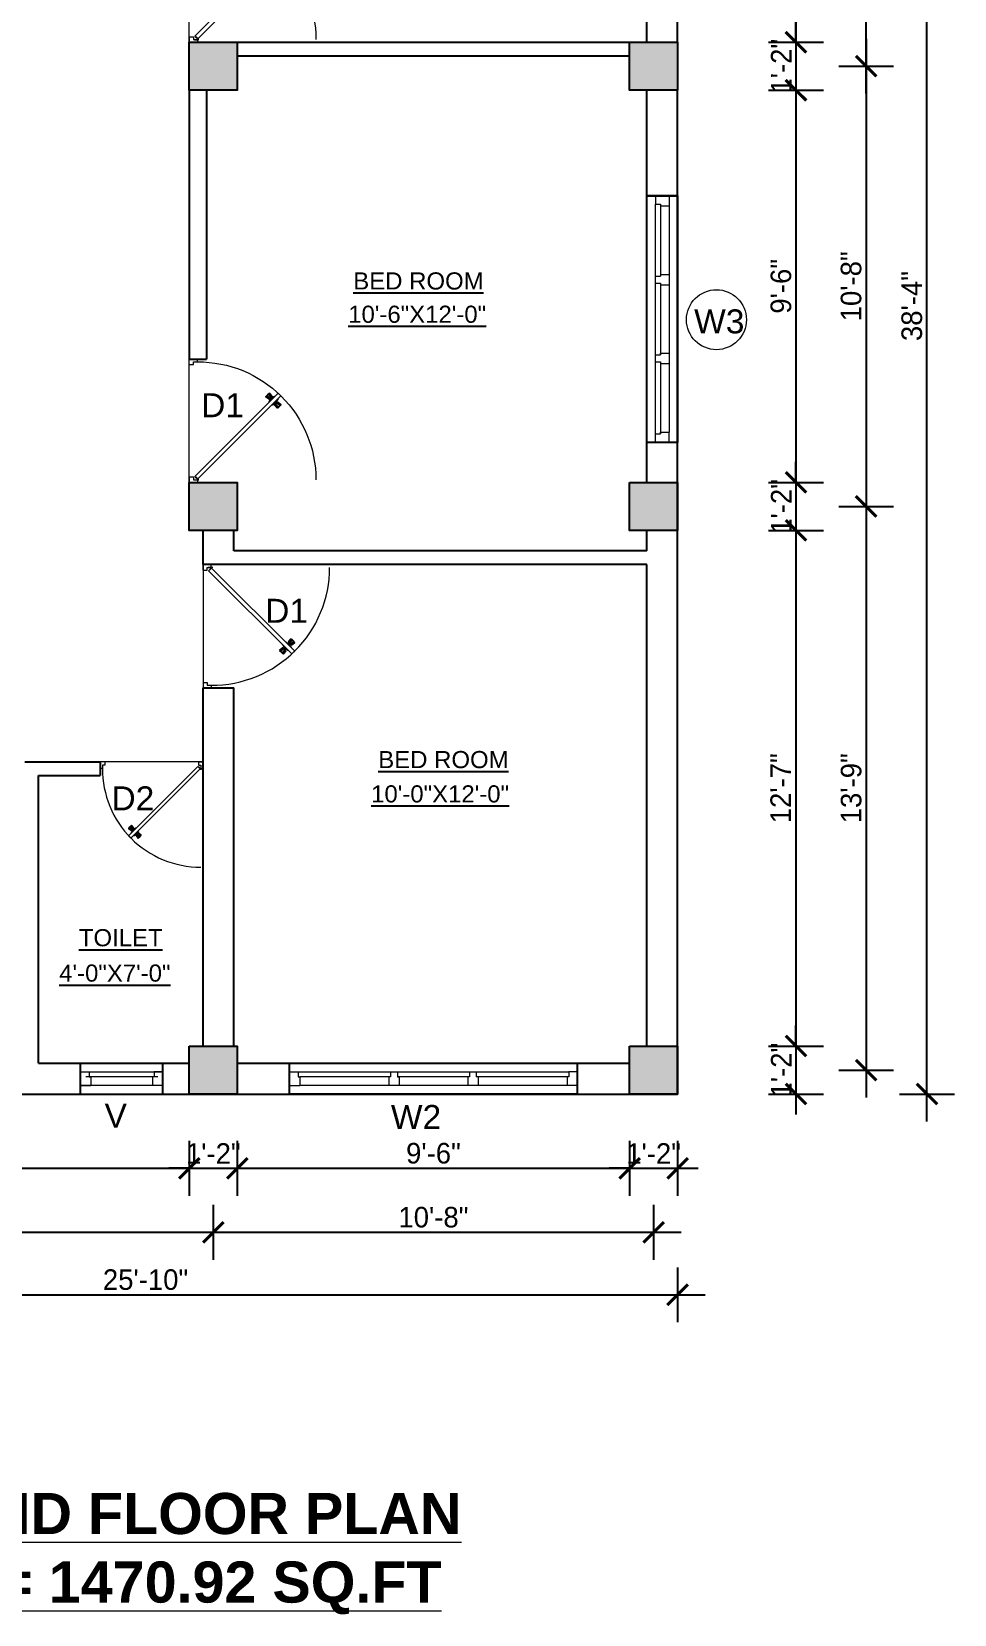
# Model space of a CAD drawing. Header units: inches. Extents: x -343 to 13887, y -13069 to -746.
# Drawn here: x 7180.3 to 7449.5, y -8004.1 to -7542.2 of the extents above; entities that cross this region are included whole.
import ezdxf

# ---------------------------------------------------------------- set-up
doc = ezdxf.new("R2010")
doc.units = ezdxf.units.IN
doc.header["$LTSCALE"] = 17
doc.header["$MEASUREMENT"] = 0
for name, color, linetype, lineweight in [('25 BOT BAR', 12, 'Continuous', 25), ('DOOR & WIN', 1, 'Continuous', 25), ('OUTLINE', 1, 'Continuous', 25), ('PUERTAS', 7, 'Continuous', 9), ('TEXT', 231, 'Continuous', 20), ('WINDOW FRAME PLAN', 162, 'Continuous', 18)]:
    doc.layers.add(name, color=color, linetype=linetype, lineweight=lineweight)
doc.styles.add('ARCHITECTURE', font='stylu.ttf')
doc.styles.add('DIMTEXT', font='arial.ttf', dxfattribs={"height": 6})
doc.dimstyles.new('8 SCALE', dxfattribs={"dimscale": 0, "dimtxt": 6, "dimasz": 6, "dimexe": 8, "dimexo": 8, "dimgap": 1.25, "dimtad": 1, "dimdec": 0, "dimzin": 3, "dimdsep": 46, "dimlunit": 4, "dimtxsty": 'ARCHITECTURE', "dimblk": 'ARCHTICK', "dimcen": 8, "dimdle": 8, "dimclrd": 5, "dimclre": 5, "dimclrt": 7, "dimadec": 0, "dimazin": 0, "dimtfac": 0.75, "dimtdec": 0, "dimtix": 1, "dimtmove": 2, "dimatfit": 3, "dimldrblk": 'ARCHTICK', "dimfxl": 8, "dimfxlon": 1, "dimtolj": 1, "dimtzin": 0, "dimlwd": -1, "dimlwe": -1, "dimarcsym": 0})

# ---------------------------------------------------------------- blocks, each defined once
blk = doc.blocks.new('3ft')
at = {"layer": 'PUERTAS', "color": 6}
for p, q in [((1.01, 2.52), (25.23, 26.74)), ((26.05, 25.92), (1.77, 1.64)), ((26.05, 25.92), (25.23, 26.74)), ((0, 2.4), (0, 0)), ((0.72, 2.4), (0, 2.4)), ((1.6, 0), (0, 0)), ((0.72, 1.52), (0.72, 2.44)), ((0.8, 1.52), (0.72, 1.52)), ((0.8, 1.52), (0.8, 2.41)), ((0.8, 1.2), (0.8, 1.52)), ((1.6, 1.2), (0.8, 1.2)), ((1.57, 1.84), (0.94, 2.47)), ((1.63, 1.89), (0.97, 2.55)), ((1.63, 1.89), (1.57, 1.84)), ((1.77, 1.64), (1.57, 1.84)), ((1.6, 0), (1.6, 1.2)), ((34.4, 0), (34.4, 1.2)), ((34.4, 1.2), (35.2, 1.2)), ((34.4, 0), (36, 0)), ((35.2, 1.2), (35.2, 2.4)), ((35.2, 2.4), (36, 2.4)), ((36, 0), (36, 2.4))]:
    blk.add_line(p, q, dxfattribs=at)
at = {"layer": 'PUERTAS', "color": 8}
for p, q in [((22.57, 24.94), (21.65, 25.68)), ((22.63, 24.99), (21.69, 25.75)), ((22.74, 25.1), (21.84, 25.9)), ((22.13, 26.28), (21.98, 26.13)), ((22.88, 25.24), (22.01, 26.06)), ((22.13, 26.28), (22.27, 26.42)), ((22.29, 26.41), (22.27, 26.42)), ((23.16, 25.52), (22.34, 26.39)), ((23.3, 25.66), (22.5, 26.56)), ((23.41, 25.77), (22.65, 26.71)), ((22.69, 24.32), (23.02, 24.83)), ((23.46, 25.83), (22.72, 26.75)), ((22.95, 24.96), (22.84, 25.07)), ((22.98, 24.99), (22.86, 25.1)), ((23.03, 25.04), (22.91, 25.15)), ((22.91, 24.53), (23.1, 24.91)), ((23.11, 25.12), (22.99, 25.23)), ((23.13, 24.76), (23.18, 24.99)), ((23.28, 25.3), (23.17, 25.41)), ((23.36, 25.37), (23.25, 25.49)), ((23.31, 24.94), (23.28, 25.08)), ((23.41, 25.43), (23.3, 25.54)), ((23.46, 25.09), (23.32, 25.13)), ((23.44, 25.45), (23.33, 25.56)), ((23.64, 25.27), (23.41, 25.22)), ((23.87, 25.49), (23.49, 25.3)), ((24.08, 25.71), (23.57, 25.38)), ((23.63, 23.38), (24.14, 23.72)), ((23.84, 23.6), (24.22, 23.79)), ((24.07, 23.82), (24.3, 23.88)), ((24.25, 24), (24.39, 23.97)), ((24.25, 23.26), (24.99, 22.34)), ((24.27, 23.64), (24.38, 23.53)), ((24.3, 23.67), (24.41, 23.56)), ((24.3, 23.32), (25.06, 22.38)), ((24.35, 23.72), (24.46, 23.61)), ((24.4, 24.15), (24.43, 24.01)), ((24.41, 23.43), (25.2, 22.53)), ((24.43, 23.8), (24.54, 23.69)), ((24.58, 24.33), (24.52, 24.1)), ((24.55, 23.57), (25.37, 22.7)), ((24.6, 23.97), (24.72, 23.86)), ((24.8, 24.56), (24.61, 24.18)), ((25.02, 24.77), (24.68, 24.26)), ((24.68, 24.05), (24.79, 23.94)), ((24.73, 24.1), (24.85, 23.99)), ((24.76, 24.13), (24.87, 24.02)), ((24.83, 23.85), (25.7, 23.03)), ((24.97, 23.99), (25.87, 23.2)), ((25.08, 24.1), (26.02, 23.34)), ((25.14, 24.15), (26.06, 23.41)), ((25.58, 22.82), (25.43, 22.67)), ((25.58, 22.82), (25.73, 22.97)), ((25.72, 22.98), (25.73, 22.97)), ((0, 0), (36, 0))]:
    blk.add_line(p, q, dxfattribs=at)
at = {"layer": 'PUERTAS', "color": 1}
for p, q in [((21.67, 25.73), (22.17, 26.23)), ((22.49, 24.95), (21.67, 25.61)), ((21.7, 25.82), (22.14, 26.26)), ((21.73, 25.79), (21.7, 25.82)), ((22.58, 26.7), (22.14, 26.26)), ((22.67, 26.73), (22.17, 26.23)), ((22.61, 26.67), (22.58, 26.7)), ((22.6, 24.96), (23.02, 25.38)), ((22.61, 24.25), (22.92, 24.72)), ((22.62, 24.13), (22.61, 24.14)), ((22.7, 25.07), (22.71, 25.06)), ((23.45, 25.91), (22.79, 26.73)), ((22.82, 25.06), (23.08, 25.32)), ((22.94, 24.95), (22.83, 25.07)), ((22.92, 24.72), (22.92, 24.72)), ((22.93, 24.94), (23.19, 25.21)), ((22.93, 24.84), (22.93, 24.83)), ((23.44, 25.81), (23.02, 25.38)), ((23.34, 25.58), (23.08, 25.32)), ((23.46, 25.47), (23.19, 25.21)), ((23.33, 25.7), (23.34, 25.69)), ((23.45, 25.46), (23.33, 25.57)), ((23.44, 23.31), (23.45, 23.3)), ((23.56, 23.3), (24.03, 23.61)), ((23.57, 25.47), (23.57, 25.47)), ((24.15, 25.79), (23.68, 25.48)), ((23.68, 25.48), (23.68, 25.48)), ((24.03, 23.61), (24.03, 23.62)), ((24.14, 23.62), (24.14, 23.62)), ((24.25, 23.62), (24.51, 23.89)), ((24.27, 25.78), (24.26, 25.79)), ((24.26, 23.29), (24.69, 23.71)), ((24.26, 23.63), (24.37, 23.52)), ((24.26, 23.18), (24.92, 22.37)), ((24.37, 23.52), (24.63, 23.77)), ((24.37, 23.4), (24.37, 23.4)), ((24.78, 24.15), (24.51, 23.89)), ((24.89, 24.03), (24.63, 23.77)), ((25.11, 24.14), (24.69, 23.71)), ((24.77, 24.14), (24.88, 24.03)), ((24.79, 24.38), (24.78, 24.37)), ((24.78, 24.26), (24.78, 24.26)), ((25.1, 24.84), (24.79, 24.38)), ((25, 24.03), (25, 24.03)), ((25.09, 24.96), (25.1, 24.95)), ((25.22, 24.14), (26.03, 23.48)), ((26.04, 23.37), (25.54, 22.86)), ((26.01, 23.27), (25.57, 22.83)), ((25.98, 23.3), (26.01, 23.27)), ((25.04, 22.36), (25.54, 22.86)), ((25.1, 22.42), (25.13, 22.39)), ((25.13, 22.39), (25.57, 22.83))]:
    blk.add_line(p, q, dxfattribs=at)
at = {"layer": 'PUERTAS', "color": 2}
for p, q in [((21.99, 26.11), (21.98, 26.13)), ((25.42, 22.68), (25.43, 22.67))]:
    blk.add_line(p, q, dxfattribs=at)
at = {"layer": 'PUERTAS', "color": 6}
for radius in [0.155, 0.0752]:
    blk.add_circle((0.82, 2.56), radius, dxfattribs=at)
blk.add_arc((0.82, 2.56), 34.38, 359.7285, 90.0333, dxfattribs=at)
at = {"layer": 'PUERTAS', "color": 1}
for centre, start, end in [((22.54, 25.01), 231.0764, 315), ((22.67, 24.2), 135, 225), ((22.73, 26.68), 38.9236, 135), ((22.77, 25.12), 225, 315), ((22.99, 24.89), 135, 219.7428), ((22.87, 24.78), 315, 39.7428), ((23.28, 25.63), 315, 45), ((23.39, 25.86), 315, 38.9236), ((23.51, 23.36), 225, 315), ((23.51, 25.41), 50.2572, 135), ((23.62, 25.53), 230.2572, 315), ((24.09, 23.56), 50.2572, 135), ((24.2, 23.68), 230.2572, 315), ((24.2, 25.73), 45, 135), ((24.32, 23.23), 135, 218.9236), ((24.42, 23.46), 135, 225), ((24.84, 24.31), 135, 219.7428), ((24.72, 24.21), 315, 39.7428), ((24.94, 23.98), 45, 135), ((25.04, 24.89), 315, 45), ((25.17, 24.08), 51.0764, 135), ((25.98, 23.42), 315, 51.0764), ((24.98, 22.42), 218.9236, 315)]:
    blk.add_arc(centre, 0.08, start, end, dxfattribs=at)
blk = doc.blocks.new('*U2802')
at = {"color": 3, "xscale": -1}
blk.add_blockref('3ft', (42, 0), dxfattribs=at)
blk = doc.blocks.new('ffddd')
at = {"layer": 'DOOR & WIN'}
for p, q in [((-13345.31, -2388.07), (-13345.31, -2316.07)), ((-13336.31, -2316.07), (-13345.31, -2316.07)), ((-13336.31, -2316.07), (-13336.31, -2388.07)), ((-13336.31, -2388.07), (-13345.31, -2388.07)), ((-13336.31, -2388.07), (-13345.31, -2388.07))]:
    blk.add_line(p, q, dxfattribs=at)
at = {"layer": 'WINDOW FRAME PLAN'}
for p, q in [((-13342.81, -2316.07), (-13342.81, -2318.57)), ((-13342.81, -2385.57), (-13342.81, -2318.57)), ((-13342.81, -2318.57), (-13341.31, -2318.57)), ((-13341.31, -2318.57), (-13341.31, -2319.07)), ((-13338.81, -2316.07), (-13338.81, -2319.07)), ((-13341.31, -2319.07), (-13341.31, -2339.57)), ((-13341.31, -2319.07), (-13338.81, -2319.07)), ((-13338.81, -2319.07), (-13338.81, -2385.07)), ((-13342.81, -2339.57), (-13341.31, -2339.57)), ((-13342.81, -2341.57), (-13341.31, -2341.57)), ((-13341.31, -2339.07), (-13338.81, -2339.07)), ((-13341.31, -2341.57), (-13341.31, -2342.07)), ((-13341.31, -2341.57), (-13341.31, -2362.57)), ((-13341.31, -2342.07), (-13338.81, -2342.07)), ((-13342.81, -2362.57), (-13341.31, -2362.57)), ((-13342.81, -2364.57), (-13341.31, -2364.57)), ((-13341.31, -2362.07), (-13338.81, -2362.07)), ((-13341.31, -2362.57), (-13341.31, -2362.07)), ((-13341.31, -2364.57), (-13341.31, -2385.57)), ((-13341.31, -2365.07), (-13338.81, -2365.07)), ((-13342.81, -2388.07), (-13342.81, -2385.57)), ((-13342.81, -2385.57), (-13341.31, -2385.57)), ((-13341.31, -2385.07), (-13338.81, -2385.07)), ((-13341.31, -2385.57), (-13341.31, -2385.07)), ((-13338.81, -2388.07), (-13338.81, -2385.07))]:
    blk.add_line(p, q, dxfattribs=at)
blk = doc.blocks.new('DFFDFD')
at = {"layer": 'DOOR & WIN'}
for p, q in [((-13646.78, -2252.33), (-13646.78, -2168.33)), ((-13637.78, -2168.33), (-13646.78, -2168.33)), ((-13637.78, -2168.33), (-13637.78, -2252.33)), ((-13637.78, -2252.33), (-13646.78, -2252.33)), ((-13637.78, -2252.33), (-13646.78, -2252.33))]:
    blk.add_line(p, q, dxfattribs=at)
at = {"layer": 'WINDOW FRAME PLAN'}
for p, q in [((-13644.28, -2168.33), (-13644.28, -2170.83)), ((-13644.28, -2249.83), (-13644.28, -2170.83)), ((-13644.28, -2170.83), (-13642.78, -2170.83)), ((-13642.78, -2170.83), (-13642.78, -2171.33)), ((-13640.28, -2168.33), (-13640.28, -2171.33)), ((-13642.78, -2171.33), (-13642.78, -2197.83)), ((-13642.78, -2171.33), (-13640.28, -2171.33)), ((-13640.28, -2171.33), (-13640.28, -2249.33)), ((-13644.28, -2197.83), (-13642.78, -2197.83)), ((-13642.78, -2197.33), (-13640.28, -2197.33)), ((-13644.28, -2199.83), (-13642.78, -2199.83)), ((-13642.78, -2199.83), (-13642.78, -2200.33)), ((-13642.78, -2199.83), (-13642.78, -2220.83)), ((-13642.78, -2200.33), (-13640.28, -2200.33)), ((-13644.28, -2220.83), (-13642.78, -2220.83)), ((-13642.78, -2220.33), (-13640.28, -2220.33)), ((-13642.78, -2220.83), (-13642.78, -2220.33)), ((-13644.28, -2222.83), (-13642.78, -2222.83)), ((-13642.78, -2222.83), (-13642.78, -2249.33)), ((-13642.78, -2223.33), (-13640.28, -2223.33)), ((-13642.78, -2249.33), (-13640.28, -2249.33)), ((-13642.78, -2249.83), (-13642.78, -2249.33)), ((-13640.28, -2252.33), (-13640.28, -2249.33)), ((-13644.28, -2252.33), (-13644.28, -2249.83)), ((-13644.28, -2249.83), (-13642.78, -2249.83))]:
    blk.add_line(p, q, dxfattribs=at)
blk = doc.blocks.new('FDFDFDF')
at = {"layer": 'DOOR & WIN'}
for p, q in [((-13510.5, -2586), (-13510.5, -2577)), ((-13510.5, -2586), (-13510.5, -2577)), ((-13486.5, -2586), (-13486.5, -2577))]:
    blk.add_line(p, q, dxfattribs=at)
at = {"layer": 'WINDOW FRAME PLAN'}
for p, q in [((-13510.5, -2579.5), (-13486.5, -2579.5)), ((-13510.5, -2579.5), (-13508, -2579.5)), ((-13488, -2581), (-13509, -2581)), ((-13508, -2579.5), (-13508, -2581)), ((-13508, -2581), (-13507.5, -2581)), ((-13507.5, -2581), (-13507.5, -2583.5)), ((-13489.5, -2581), (-13489.5, -2583.5)), ((-13489, -2581), (-13489.5, -2581)), ((-13486.5, -2579.5), (-13489, -2579.5)), ((-13489, -2579.5), (-13489, -2581)), ((-13486.5, -2583.5), (-13510.5, -2583.5)), ((-13510.5, -2583.5), (-13507.5, -2583.5)), ((-13486.5, -2583.5), (-13489.5, -2583.5))]:
    blk.add_line(p, q, dxfattribs=at)
blk = doc.blocks.new('_ArchTick')
at = {"color": 0, "linetype": 'ByBlock', "const_width": 0.15}
blk.add_lwpolyline([(-0.5, -0.5), (0.5, 0.5)], dxfattribs=at)
blk = doc.blocks.new('*D3022')
at = {"layer": 'Defpoints', "color": 0, "transparency": 16777216}
for p in [(7072.29, -7852.28), (7226.29, -7852.28), (7226.29, -7873.94)]:
    blk.add_point(p, dxfattribs=at)
at = {"layer": 'OUTLINE', "color": 5, "transparency": 16777216}
for p, q in [((7072.29, -7865.94), (7072.29, -7881.94)), ((7226.29, -7865.94), (7226.29, -7881.94)), ((7064.29, -7873.94), (7234.29, -7873.94))]:
    blk.add_line(p, q, dxfattribs=at)
at = {"layer": 'OUTLINE', "color": 5, "transparency": 16777216, "xscale": 6, "yscale": 6, "zscale": 6, "rotation": 180}
blk.add_blockref('_ArchTick', (7072.29, -7873.94), dxfattribs=at)
at = {"layer": 'OUTLINE', "color": 5, "transparency": 16777216, "xscale": 6, "yscale": 6, "zscale": 6}
blk.add_blockref('_ArchTick', (7226.29, -7873.94), dxfattribs=at)
at = {"layer": 'OUTLINE', "color": 7, "transparency": 16777216, "insert": (7149.29, -7869.58), "char_height": 6, "attachment_point": 5, "style": 'ARCHITECTURE'}
blk.add_mtext('\\A1;12\'-10"', dxfattribs=at)
blk = doc.blocks.new('*D3023')
at = {"layer": 'Defpoints', "color": 0, "transparency": 16777216}
for p in [(7226.29, -7852.28), (7240.29, -7852.28), (7240.29, -7873.94)]:
    blk.add_point(p, dxfattribs=at)
at = {"layer": 'OUTLINE', "color": 5, "transparency": 16777216}
for p, q in [((7226.29, -7865.94), (7226.29, -7881.94)), ((7240.29, -7865.94), (7240.29, -7881.94)), ((7226.29, -7873.94), (7220.29, -7873.94)), ((7226.29, -7873.94), (7240.29, -7873.94)), ((7240.29, -7873.94), (7246.29, -7873.94))]:
    blk.add_line(p, q, dxfattribs=at)
at = {"layer": 'OUTLINE', "color": 5, "transparency": 16777216, "xscale": 6, "yscale": 6, "zscale": 6}
blk.add_blockref('_ArchTick', (7226.29, -7873.94), dxfattribs=at)
at = {"layer": 'OUTLINE', "color": 5, "transparency": 16777216, "xscale": 6, "yscale": 6, "zscale": 6, "rotation": 180}
blk.add_blockref('_ArchTick', (7240.29, -7873.94), dxfattribs=at)
at = {"layer": 'OUTLINE', "color": 7, "transparency": 16777216, "insert": (7233.29, -7869.63), "char_height": 6, "attachment_point": 5, "style": 'ARCHITECTURE'}
blk.add_mtext('\\A1;1\'-2"', dxfattribs=at)
blk = doc.blocks.new('*D3024')
at = {"layer": 'Defpoints', "color": 0, "transparency": 16777216}
for p in [(7240.29, -7852.28), (7354.76, -7852.28), (7354.76, -7873.94)]:
    blk.add_point(p, dxfattribs=at)
at = {"layer": 'OUTLINE', "color": 5, "transparency": 16777216}
for p, q in [((7240.29, -7865.94), (7240.29, -7881.94)), ((7354.76, -7865.94), (7354.76, -7881.94)), ((7232.29, -7873.94), (7362.76, -7873.94))]:
    blk.add_line(p, q, dxfattribs=at)
at = {"layer": 'OUTLINE', "color": 5, "transparency": 16777216, "xscale": 6, "yscale": 6, "zscale": 6, "rotation": 180}
blk.add_blockref('_ArchTick', (7240.29, -7873.94), dxfattribs=at)
at = {"layer": 'OUTLINE', "color": 5, "transparency": 16777216, "xscale": 6, "yscale": 6, "zscale": 6}
blk.add_blockref('_ArchTick', (7354.76, -7873.94), dxfattribs=at)
at = {"layer": 'OUTLINE', "color": 7, "transparency": 16777216, "insert": (7297.52, -7869.58), "char_height": 6, "attachment_point": 5, "style": 'ARCHITECTURE'}
blk.add_mtext('\\A1;9\'-6"', dxfattribs=at)
blk = doc.blocks.new('*D3025')
at = {"layer": 'Defpoints', "color": 0, "transparency": 16777216}
for p in [(7354.76, -7852.28), (7368.76, -7852.28), (7368.76, -7873.94)]:
    blk.add_point(p, dxfattribs=at)
at = {"layer": 'OUTLINE', "color": 5, "transparency": 16777216}
for p, q in [((7354.76, -7865.94), (7354.76, -7881.94)), ((7368.76, -7865.94), (7368.76, -7881.94)), ((7354.76, -7873.94), (7348.76, -7873.94)), ((7354.76, -7873.94), (7368.76, -7873.94)), ((7368.76, -7873.94), (7374.76, -7873.94))]:
    blk.add_line(p, q, dxfattribs=at)
at = {"layer": 'OUTLINE', "color": 5, "transparency": 16777216, "xscale": 6, "yscale": 6, "zscale": 6}
blk.add_blockref('_ArchTick', (7354.76, -7873.94), dxfattribs=at)
at = {"layer": 'OUTLINE', "color": 5, "transparency": 16777216, "xscale": 6, "yscale": 6, "zscale": 6, "rotation": 180}
blk.add_blockref('_ArchTick', (7368.76, -7873.94), dxfattribs=at)
at = {"layer": 'OUTLINE', "color": 7, "transparency": 16777216, "insert": (7361.76, -7869.63), "char_height": 6, "attachment_point": 5, "style": 'ARCHITECTURE'}
blk.add_mtext('\\A1;1\'-2"', dxfattribs=at)
blk = doc.blocks.new('*D3026')
at = {"layer": 'Defpoints', "color": 0, "transparency": 16777216}
for p in [(7065.29, -7845.28), (7233.29, -7845.28), (7233.29, -7892.63)]:
    blk.add_point(p, dxfattribs=at)
at = {"layer": 'OUTLINE', "color": 5, "transparency": 16777216}
for p, q in [((7065.29, -7884.63), (7065.29, -7900.63)), ((7233.29, -7884.63), (7233.29, -7900.63)), ((7057.29, -7892.63), (7241.29, -7892.63))]:
    blk.add_line(p, q, dxfattribs=at)
at = {"layer": 'OUTLINE', "color": 5, "transparency": 16777216, "xscale": 6, "yscale": 6, "zscale": 6, "rotation": 180}
blk.add_blockref('_ArchTick', (7065.29, -7892.63), dxfattribs=at)
at = {"layer": 'OUTLINE', "color": 5, "transparency": 16777216, "xscale": 6, "yscale": 6, "zscale": 6}
blk.add_blockref('_ArchTick', (7233.29, -7892.63), dxfattribs=at)
at = {"layer": 'OUTLINE', "color": 7, "transparency": 16777216, "insert": (7149.29, -7888.22), "char_height": 6, "attachment_point": 5, "style": 'ARCHITECTURE'}
blk.add_mtext('\\A1;14\'-0"', dxfattribs=at)
blk = doc.blocks.new('*D3027')
at = {"layer": 'Defpoints', "color": 0, "transparency": 16777216}
for p in [(7233.29, -7845.28), (7361.76, -7845.28), (7361.76, -7892.63)]:
    blk.add_point(p, dxfattribs=at)
at = {"layer": 'OUTLINE', "color": 5, "transparency": 16777216}
for p, q in [((7233.29, -7884.63), (7233.29, -7900.63)), ((7361.76, -7884.63), (7361.76, -7900.63)), ((7225.29, -7892.63), (7369.76, -7892.63))]:
    blk.add_line(p, q, dxfattribs=at)
at = {"layer": 'OUTLINE', "color": 5, "transparency": 16777216, "xscale": 6, "yscale": 6, "zscale": 6, "rotation": 180}
blk.add_blockref('_ArchTick', (7233.29, -7892.63), dxfattribs=at)
at = {"layer": 'OUTLINE', "color": 5, "transparency": 16777216, "xscale": 6, "yscale": 6, "zscale": 6}
blk.add_blockref('_ArchTick', (7361.76, -7892.63), dxfattribs=at)
at = {"layer": 'OUTLINE', "color": 7, "transparency": 16777216, "insert": (7297.52, -7888.25), "char_height": 6, "attachment_point": 5, "style": 'ARCHITECTURE'}
blk.add_mtext('\\A1;10\'-8"', dxfattribs=at)
blk = doc.blocks.new('*D3028')
at = {"layer": 'Defpoints', "color": 0, "transparency": 16777216}
for p in [(7058.29, -7852.28), (7368.76, -7852.28), (7368.76, -7910.87)]:
    blk.add_point(p, dxfattribs=at)
at = {"layer": 'OUTLINE', "color": 5, "transparency": 16777216}
for p, q in [((7058.29, -7902.87), (7058.29, -7918.87)), ((7368.76, -7902.87), (7368.76, -7918.87)), ((7050.29, -7910.87), (7376.76, -7910.87))]:
    blk.add_line(p, q, dxfattribs=at)
at = {"layer": 'OUTLINE', "color": 5, "transparency": 16777216, "xscale": 6, "yscale": 6, "zscale": 6, "rotation": 180}
blk.add_blockref('_ArchTick', (7058.29, -7910.87), dxfattribs=at)
at = {"layer": 'OUTLINE', "color": 5, "transparency": 16777216, "xscale": 6, "yscale": 6, "zscale": 6}
blk.add_blockref('_ArchTick', (7368.76, -7910.87), dxfattribs=at)
at = {"layer": 'OUTLINE', "color": 7, "transparency": 16777216, "insert": (7213.52, -7906.47), "char_height": 6, "attachment_point": 5, "style": 'ARCHITECTURE'}
blk.add_mtext('\\A1;25\'-10"', dxfattribs=at)
blk = doc.blocks.new('*D3003')
at = {"layer": 'Defpoints', "color": 0, "transparency": 16777216}
for p in [(7368.76, -7406.28), (7368.76, -7545.28), (7403.3, -7545.28)]:
    blk.add_point(p, dxfattribs=at)
at = {"layer": 'OUTLINE', "color": 5, "transparency": 16777216}
for p, q in [((7403.3, -7398.28), (7403.3, -7553.28)), ((7395.3, -7406.28), (7411.3, -7406.28)), ((7395.3, -7545.28), (7411.3, -7545.28))]:
    blk.add_line(p, q, dxfattribs=at)
at = {"layer": 'OUTLINE', "color": 5, "transparency": 16777216, "xscale": 6, "yscale": 6, "zscale": 6}
for p, rotation in [((7403.3, -7406.28), 90), ((7403.3, -7545.28), 270)]:
    blk.add_blockref('_ArchTick', p, dxfattribs=dict(at, rotation=rotation))
at = {"layer": 'OUTLINE', "color": 7, "transparency": 16777216, "insert": (7398.83, -7475.78), "char_height": 6, "attachment_point": 5, "rotation": 90, "style": 'ARCHITECTURE'}
blk.add_mtext('\\A1;11\'-7"', dxfattribs=at)
blk = doc.blocks.new('*D3004')
at = {"layer": 'Defpoints', "color": 0, "transparency": 16777216}
for p in [(7368.76, -7545.28), (7368.76, -7559.28), (7403.3, -7559.28)]:
    blk.add_point(p, dxfattribs=at)
at = {"layer": 'OUTLINE', "color": 5, "transparency": 16777216}
for p, q in [((7403.3, -7545.28), (7403.3, -7539.28)), ((7395.3, -7545.28), (7411.3, -7545.28)), ((7403.3, -7545.28), (7403.3, -7559.28)), ((7395.3, -7559.28), (7411.3, -7559.28)), ((7403.3, -7559.28), (7403.3, -7565.28))]:
    blk.add_line(p, q, dxfattribs=at)
at = {"layer": 'OUTLINE', "color": 5, "transparency": 16777216, "xscale": 6, "yscale": 6, "zscale": 6}
for p, rotation in [((7403.3, -7545.28), 270), ((7403.3, -7559.28), 90)]:
    blk.add_blockref('_ArchTick', p, dxfattribs=dict(at, rotation=rotation))
at = {"layer": 'OUTLINE', "color": 7, "transparency": 16777216, "insert": (7398.99, -7552.28), "char_height": 6, "attachment_point": 5, "rotation": 90, "style": 'ARCHITECTURE'}
blk.add_mtext('\\A1;1\'-2"', dxfattribs=at)
blk = doc.blocks.new('*D3005')
at = {"layer": 'Defpoints', "color": 0, "transparency": 16777216}
for p in [(7368.76, -7559.28), (7368.76, -7673.76), (7403.3, -7673.76)]:
    blk.add_point(p, dxfattribs=at)
at = {"layer": 'OUTLINE', "color": 5, "transparency": 16777216}
for p, q in [((7403.3, -7551.28), (7403.3, -7681.76)), ((7395.3, -7559.28), (7411.3, -7559.28)), ((7395.3, -7673.76), (7411.3, -7673.76))]:
    blk.add_line(p, q, dxfattribs=at)
at = {"layer": 'OUTLINE', "color": 5, "transparency": 16777216, "xscale": 6, "yscale": 6, "zscale": 6}
for p, rotation in [((7403.3, -7559.28), 90), ((7403.3, -7673.76), 270)]:
    blk.add_blockref('_ArchTick', p, dxfattribs=dict(at, rotation=rotation))
at = {"layer": 'OUTLINE', "color": 7, "transparency": 16777216, "insert": (7398.93, -7616.52), "char_height": 6, "attachment_point": 5, "rotation": 90, "style": 'ARCHITECTURE'}
blk.add_mtext('\\A1;9\'-6"', dxfattribs=at)
blk = doc.blocks.new('*D3006')
at = {"layer": 'Defpoints', "color": 0, "transparency": 16777216}
for p in [(7368.76, -7673.76), (7368.76, -7687.76), (7403.3, -7687.76)]:
    blk.add_point(p, dxfattribs=at)
at = {"layer": 'OUTLINE', "color": 5, "transparency": 16777216}
for p, q in [((7403.3, -7673.76), (7403.3, -7667.76)), ((7395.3, -7673.76), (7411.3, -7673.76)), ((7403.3, -7673.76), (7403.3, -7687.76)), ((7395.3, -7687.76), (7411.3, -7687.76)), ((7403.3, -7687.76), (7403.3, -7693.76))]:
    blk.add_line(p, q, dxfattribs=at)
at = {"layer": 'OUTLINE', "color": 5, "transparency": 16777216, "xscale": 6, "yscale": 6, "zscale": 6}
for p, rotation in [((7403.3, -7673.76), 270), ((7403.3, -7687.76), 90)]:
    blk.add_blockref('_ArchTick', p, dxfattribs=dict(at, rotation=rotation))
at = {"layer": 'OUTLINE', "color": 7, "transparency": 16777216, "insert": (7398.99, -7680.76), "char_height": 6, "attachment_point": 5, "rotation": 90, "style": 'ARCHITECTURE'}
blk.add_mtext('\\A1;1\'-2"', dxfattribs=at)
blk = doc.blocks.new('*D3007')
at = {"layer": 'Defpoints', "color": 0, "transparency": 16777216}
for p in [(7368.76, -7687.76), (7368.76, -7838.28), (7403.3, -7838.28)]:
    blk.add_point(p, dxfattribs=at)
at = {"layer": 'OUTLINE', "color": 5, "transparency": 16777216}
for p, q in [((7403.3, -7679.76), (7403.3, -7846.28)), ((7395.3, -7687.76), (7411.3, -7687.76)), ((7395.3, -7838.28), (7411.3, -7838.28))]:
    blk.add_line(p, q, dxfattribs=at)
at = {"layer": 'OUTLINE', "color": 5, "transparency": 16777216, "xscale": 6, "yscale": 6, "zscale": 6}
for p, rotation in [((7403.3, -7687.76), 90), ((7403.3, -7838.28), 270)]:
    blk.add_blockref('_ArchTick', p, dxfattribs=dict(at, rotation=rotation))
at = {"layer": 'OUTLINE', "color": 7, "transparency": 16777216, "insert": (7398.83, -7763.02), "char_height": 6, "attachment_point": 5, "rotation": 90, "style": 'ARCHITECTURE'}
blk.add_mtext('\\A1;12\'-7"', dxfattribs=at)
blk = doc.blocks.new('*D3008')
at = {"layer": 'Defpoints', "color": 0, "transparency": 16777216}
for p in [(7368.76, -7838.28), (7368.76, -7852.28), (7403.3, -7852.28)]:
    blk.add_point(p, dxfattribs=at)
at = {"layer": 'OUTLINE', "color": 5, "transparency": 16777216}
for p, q in [((7403.3, -7838.28), (7403.3, -7832.28)), ((7395.3, -7838.28), (7411.3, -7838.28)), ((7403.3, -7838.28), (7403.3, -7852.28)), ((7395.3, -7852.28), (7411.3, -7852.28)), ((7403.3, -7852.28), (7403.3, -7858.28))]:
    blk.add_line(p, q, dxfattribs=at)
at = {"layer": 'OUTLINE', "color": 5, "transparency": 16777216, "xscale": 6, "yscale": 6, "zscale": 6}
for p, rotation in [((7403.3, -7838.28), 270), ((7403.3, -7852.28), 90)]:
    blk.add_blockref('_ArchTick', p, dxfattribs=dict(at, rotation=rotation))
at = {"layer": 'OUTLINE', "color": 7, "transparency": 16777216, "insert": (7398.99, -7845.28), "char_height": 6, "attachment_point": 5, "rotation": 90, "style": 'ARCHITECTURE'}
blk.add_mtext('\\A1;1\'-2"', dxfattribs=at)
blk = doc.blocks.new('*D3009')
at = {"layer": 'Defpoints', "color": 0, "transparency": 16777216}
for p in [(7361.76, -7399.28), (7361.76, -7552.28), (7423.77, -7552.28)]:
    blk.add_point(p, dxfattribs=at)
at = {"layer": 'OUTLINE', "color": 5, "transparency": 16777216}
for p, q in [((7423.77, -7391.28), (7423.77, -7463.64)), ((7415.77, -7399.28), (7431.77, -7399.28)), ((7423.77, -7560.28), (7423.77, -7487.92)), ((7415.77, -7552.28), (7431.77, -7552.28))]:
    blk.add_line(p, q, dxfattribs=at)
at = {"layer": 'OUTLINE', "color": 5, "transparency": 16777216, "xscale": 6, "yscale": 6, "zscale": 6}
for p, rotation in [((7423.77, -7399.28), 90), ((7423.77, -7552.28), 270)]:
    blk.add_blockref('_ArchTick', p, dxfattribs=dict(at, rotation=rotation))
at = {"layer": 'OUTLINE', "color": 7, "transparency": 16777216, "insert": (7423.77, -7475.78), "char_height": 6, "attachment_point": 5, "rotation": 90, "style": 'ARCHITECTURE'}
blk.add_mtext('\\A1;12\'-9"', dxfattribs=at)
blk = doc.blocks.new('*D3010')
at = {"layer": 'Defpoints', "color": 0, "transparency": 16777216}
for p in [(7361.76, -7552.28), (7361.76, -7680.76), (7423.77, -7680.76)]:
    blk.add_point(p, dxfattribs=at)
at = {"layer": 'OUTLINE', "color": 5, "transparency": 16777216}
for p, q in [((7423.77, -7544.28), (7423.77, -7688.76)), ((7415.77, -7552.28), (7431.77, -7552.28)), ((7415.77, -7680.76), (7431.77, -7680.76))]:
    blk.add_line(p, q, dxfattribs=at)
at = {"layer": 'OUTLINE', "color": 5, "transparency": 16777216, "xscale": 6, "yscale": 6, "zscale": 6}
for p, rotation in [((7423.77, -7552.28), 90), ((7423.77, -7680.76), 270)]:
    blk.add_blockref('_ArchTick', p, dxfattribs=dict(at, rotation=rotation))
at = {"layer": 'OUTLINE', "color": 7, "transparency": 16777216, "insert": (7419.4, -7616.52), "char_height": 6, "attachment_point": 5, "rotation": 90, "style": 'ARCHITECTURE'}
blk.add_mtext('\\A1;10\'-8"', dxfattribs=at)
blk = doc.blocks.new('*D3011')
at = {"layer": 'Defpoints', "color": 0, "transparency": 16777216}
for p in [(7361.76, -7680.76), (7361.76, -7845.28), (7423.77, -7845.28)]:
    blk.add_point(p, dxfattribs=at)
at = {"layer": 'OUTLINE', "color": 5, "transparency": 16777216}
for p, q in [((7423.77, -7672.76), (7423.77, -7853.28)), ((7415.77, -7680.76), (7431.77, -7680.76)), ((7415.77, -7845.28), (7431.77, -7845.28))]:
    blk.add_line(p, q, dxfattribs=at)
at = {"layer": 'OUTLINE', "color": 5, "transparency": 16777216, "xscale": 6, "yscale": 6, "zscale": 6}
for p, rotation in [((7423.77, -7680.76), 90), ((7423.77, -7845.28), 270)]:
    blk.add_blockref('_ArchTick', p, dxfattribs=dict(at, rotation=rotation))
at = {"layer": 'OUTLINE', "color": 7, "transparency": 16777216, "insert": (7419.42, -7763.02), "char_height": 6, "attachment_point": 5, "rotation": 90, "style": 'ARCHITECTURE'}
blk.add_mtext('\\A1;13\'-9"', dxfattribs=at)
blk = doc.blocks.new('*D3012')
at = {"layer": 'Defpoints', "color": 0, "transparency": 16777216}
for p in [(7368.76, -7392.28), (7441.5, -7392.28), (7368.76, -7852.28)]:
    blk.add_point(p, dxfattribs=at)
at = {"layer": 'OUTLINE', "color": 5, "transparency": 16777216}
for p, q in [((7441.5, -7860.28), (7441.5, -7384.28)), ((7433.5, -7392.28), (7449.5, -7392.28)), ((7433.5, -7852.28), (7449.5, -7852.28))]:
    blk.add_line(p, q, dxfattribs=at)
at = {"layer": 'OUTLINE', "color": 5, "transparency": 16777216, "xscale": 6, "yscale": 6, "zscale": 6}
for p, rotation in [((7441.5, -7392.28), 90), ((7441.5, -7852.28), 270)]:
    blk.add_blockref('_ArchTick', p, dxfattribs=dict(at, rotation=rotation))
at = {"layer": 'OUTLINE', "color": 7, "transparency": 16777216, "insert": (7437.11, -7622.28), "char_height": 6, "attachment_point": 5, "rotation": 90, "style": 'ARCHITECTURE'}
blk.add_mtext('\\A1;38\'-4"', dxfattribs=at)
blk = doc.blocks.new('2ft6in')
at = {"layer": 'PUERTAS', "color": 2}
for p, q in [((0.84, 2.1), (21.02, 22.28)), ((21.71, 21.6), (1.47, 1.37)), ((18.33, 21.76), (18.31, 21.77)), ((21.71, 21.6), (21.02, 22.28)), ((21.18, 18.9), (21.2, 18.89)), ((0, 2), (0, 0)), ((0.6, 2), (0, 2)), ((1.33, 0), (0, 0)), ((0.6, 1.26), (0.6, 2.04)), ((0.67, 1.26), (0.6, 1.26)), ((0.67, 1.26), (0.67, 2.01)), ((0.67, 1), (0.67, 1.26)), ((1.33, 1), (0.67, 1)), ((1.31, 1.53), (0.79, 2.06)), ((1.36, 1.58), (0.81, 2.12)), ((1.36, 1.58), (1.31, 1.53)), ((1.47, 1.37), (1.31, 1.53)), ((1.33, 0), (1.33, 1)), ((28.67, 0), (28.67, 1)), ((28.67, 1), (29.33, 1)), ((28.67, 0), (30, 0)), ((29.33, 1), (29.33, 2)), ((29.33, 2), (30, 2)), ((30, 0), (30, 2))]:
    blk.add_line(p, q, dxfattribs=at)
at = {"layer": 'PUERTAS', "color": 8}
for p, q in [((18.81, 20.78), (18.04, 21.4)), ((18.86, 20.83), (18.08, 21.46)), ((18.95, 20.92), (18.2, 21.58)), ((18.44, 21.9), (18.31, 21.77)), ((19.07, 21.03), (18.34, 21.72)), ((18.44, 21.9), (18.56, 22.02)), ((18.58, 22.01), (18.56, 22.02)), ((19.3, 21.26), (18.61, 22)), ((19.42, 21.38), (18.75, 22.14)), ((19.51, 21.48), (18.88, 22.26)), ((18.91, 20.27), (19.19, 20.69)), ((19.55, 21.53), (18.93, 22.3)), ((19.13, 20.8), (19.03, 20.9)), ((19.15, 20.82), (19.05, 20.92)), ((19.09, 20.44), (19.25, 20.76)), ((19.19, 20.87), (19.1, 20.96)), ((19.25, 20.93), (19.16, 21.02)), ((19.28, 20.63), (19.32, 20.83)), ((19.4, 21.08), (19.31, 21.17)), ((19.47, 21.15), (19.38, 21.24)), ((19.43, 20.78), (19.4, 20.9)), ((19.51, 21.19), (19.42, 21.28)), ((19.55, 20.91), (19.43, 20.94)), ((19.53, 21.21), (19.44, 21.3)), ((19.7, 21.06), (19.51, 21.01)), ((19.89, 21.24), (19.58, 21.08)), ((20.07, 21.42), (19.64, 21.15)), ((19.69, 19.49), (20.12, 19.76)), ((19.87, 19.67), (20.18, 19.83)), ((20.06, 19.85), (20.25, 19.9)), ((20.21, 20), (20.33, 19.97)), ((20.21, 19.38), (20.83, 18.61)), ((20.23, 19.7), (20.32, 19.61)), ((20.25, 19.72), (20.34, 19.63)), ((20.25, 19.43), (20.88, 18.65)), ((20.29, 19.76), (20.38, 19.67)), ((20.33, 20.13), (20.36, 20.01)), ((20.34, 19.53), (21, 18.77)), ((20.36, 19.83), (20.45, 19.74)), ((20.48, 20.28), (20.44, 20.08)), ((20.46, 19.64), (21.14, 18.91)), ((20.5, 19.98), (20.6, 19.89)), ((20.67, 20.47), (20.51, 20.15)), ((20.85, 20.64), (20.57, 20.22)), ((20.57, 20.04), (20.66, 19.95)), ((20.61, 20.09), (20.7, 19.99)), ((20.63, 20.11), (20.72, 20.01)), ((20.69, 19.87), (21.42, 19.19)), ((20.81, 19.99), (21.56, 19.33)), ((20.9, 20.08), (21.68, 19.45)), ((20.95, 20.13), (21.72, 19.51)), ((21.32, 19.01), (21.2, 18.89)), ((21.32, 19.01), (21.44, 19.14)), ((21.43, 19.15), (21.44, 19.14)), ((0, 0), (30, 0))]:
    blk.add_line(p, q, dxfattribs=at)
at = {"layer": 'PUERTAS', "color": 1}
for p, q in [((18.06, 21.44), (18.48, 21.86)), ((18.74, 20.79), (18.06, 21.34)), ((18.08, 21.51), (18.45, 21.88)), ((18.11, 21.49), (18.08, 21.51)), ((18.82, 22.25), (18.45, 21.88)), ((18.9, 22.28), (18.48, 21.86)), ((18.84, 22.23), (18.82, 22.25)), ((18.83, 20.8), (19.18, 21.15)), ((18.84, 20.21), (19.1, 20.6)), ((18.85, 20.11), (18.84, 20.12)), ((18.92, 20.89), (18.93, 20.88)), ((19.54, 21.59), (18.99, 22.27)), ((19.02, 20.88), (19.24, 21.1)), ((19.12, 20.8), (19.03, 20.89)), ((19.1, 20.7), (19.11, 20.69)), ((19.1, 20.6), (19.1, 20.6)), ((19.11, 20.79), (19.33, 21.01)), ((19.54, 21.5), (19.18, 21.15)), ((19.45, 21.31), (19.24, 21.1)), ((19.55, 21.22), (19.33, 21.01)), ((19.45, 21.41), (19.45, 21.41)), ((19.54, 21.22), (19.45, 21.31)), ((19.53, 19.43), (19.54, 19.42)), ((19.64, 21.23), (19.64, 21.23)), ((19.64, 19.42), (20.02, 19.67)), ((19.74, 21.24), (19.73, 21.23)), ((20.12, 21.49), (19.74, 21.24)), ((20.02, 19.67), (20.03, 19.68)), ((20.12, 19.68), (20.12, 19.68)), ((20.21, 19.69), (20.43, 19.9)), ((20.22, 21.48), (20.22, 21.49)), ((20.22, 19.41), (20.57, 19.76)), ((20.22, 19.69), (20.31, 19.6)), ((20.22, 19.32), (20.76, 18.64)), ((20.31, 19.6), (20.52, 19.81)), ((20.31, 19.5), (20.31, 19.5)), ((20.65, 20.12), (20.43, 19.9)), ((20.74, 20.03), (20.52, 19.81)), ((20.93, 20.11), (20.57, 19.76)), ((20.64, 20.11), (20.73, 20.02)), ((20.66, 20.31), (20.65, 20.31)), ((20.65, 20.21), (20.65, 20.22)), ((20.91, 20.7), (20.66, 20.31)), ((20.84, 20.02), (20.83, 20.03)), ((20.86, 18.63), (21.28, 19.05)), ((20.91, 20.8), (20.91, 20.79)), ((20.91, 18.68), (20.94, 18.66)), ((20.94, 18.66), (21.31, 19.03)), ((21.02, 20.12), (21.7, 19.57)), ((21.7, 19.47), (21.28, 19.05)), ((21.67, 19.4), (21.31, 19.03)), ((21.65, 19.42), (21.67, 19.4))]:
    blk.add_line(p, q, dxfattribs=at)
at = {"layer": 'PUERTAS', "color": 2}
for radius in [0.129, 0.0627]:
    blk.add_circle((0.68, 2.14), radius, dxfattribs=at)
at = {"layer": 'PUERTAS', "color": 8}
blk.add_arc((0.68, 2.14), 28.65, 359.7285, 90.0333, dxfattribs=at)
at = {"layer": 'PUERTAS', "color": 1}
for centre, start, end in [((18.78, 20.84), 231.0764, 315), ((18.89, 20.16), 135, 225), ((18.94, 22.23), 38.9236, 135), ((18.97, 20.93), 225, 315), ((19.16, 20.74), 135, 219.7428), ((19.06, 20.65), 315, 39.7428), ((19.4, 21.36), 315, 45), ((19.49, 21.55), 315, 38.9236), ((19.59, 19.47), 225, 315), ((19.6, 21.18), 50.2572, 135), ((19.68, 21.28), 230.2572, 315), ((20.07, 19.63), 50.2572, 135), ((20.17, 21.44), 45, 135), ((20.16, 19.73), 230.2572, 315), ((20.27, 19.36), 135, 218.9236), ((20.35, 19.55), 135, 225), ((20.7, 20.26), 135, 219.7428), ((20.6, 20.17), 315, 39.7428), ((20.78, 19.98), 45, 135), ((20.82, 18.68), 218.9236, 315), ((20.87, 20.75), 315, 45), ((20.98, 20.07), 51.0764, 135), ((21.65, 19.52), 315, 51.0764)]:
    blk.add_arc(centre, 0.0667, start, end, dxfattribs=at)
blk = doc.blocks.new('*U2794')
at = {"color": 3, "xscale": -1}
blk.add_blockref('2ft6in', (42, 0), dxfattribs=at)

msp = doc.modelspace()

# ---------------------------------------------------------------- hatches: boundary and pattern name
at = {"layer": 'DOOR & WIN'}
h = msp.add_hatch(color=256, dxfattribs=at)
h.dxf.hatch_style = 1
h.paths.add_polyline_path([(7240.29, -7545.28), (7226.29, -7545.28), (7226.29, -7559.28), (7240.29, -7559.28)])
h = msp.add_hatch(color=256, dxfattribs=at)
h.dxf.hatch_style = 1
h.paths.add_polyline_path([(7368.76, -7545.28), (7354.76, -7545.28), (7354.76, -7559.28), (7368.76, -7559.28)])
h = msp.add_hatch(color=256, dxfattribs=at)
h.dxf.hatch_style = 1
h.paths.add_polyline_path([(7240.29, -7673.76), (7226.29, -7673.76), (7226.29, -7687.76), (7240.29, -7687.76)])
h = msp.add_hatch(color=256, dxfattribs=at)
h.dxf.hatch_style = 1
h.paths.add_polyline_path([(7368.76, -7673.76), (7354.76, -7673.76), (7354.76, -7687.76), (7368.76, -7687.76)])
h = msp.add_hatch(color=256, dxfattribs=at)
h.dxf.hatch_style = 1
h.paths.add_polyline_path([(7240.29, -7838.28), (7226.29, -7838.28), (7226.29, -7852.28), (7240.29, -7852.28)])
h = msp.add_hatch(color=256, dxfattribs=at)
h.dxf.hatch_style = 1
h.paths.add_polyline_path([(7368.76, -7838.28), (7354.76, -7838.28), (7354.76, -7852.28), (7368.76, -7852.28)])

# ---------------------------------------------------------------- linework, layer by layer
at = {"layer": '25 BOT BAR'}
for p, q in [((7226.29, -7559.28), (7226.29, -7637.76)), ((7231.29, -7559.28), (7231.29, -7637.76)), ((7359.76, -7590.07), (7359.76, -7559.28)), ((7368.76, -7590.07), (7368.76, -7559.28)), ((7226.29, -7637.76), (7231.29, -7637.76)), ((7230.29, -7697.76), (7230.29, -7687.76)), ((7239.29, -7693.76), (7239.29, -7687.76)), ((7230.29, -7733.76), (7239.29, -7733.76)), ((7200.29, -7755.28), (7200.29, -7759.28))]:
    msp.add_line(p, q, dxfattribs=at)
at = {"layer": 'DOOR & WIN'}
for p, q in [((7368.76, -7545.28), (7368.76, -7392.28)), ((7359.76, -7545.28), (7359.76, -7406.28)), ((7240.29, -7545.28), (7354.76, -7545.28)), ((7240.29, -7549.28), (7354.76, -7549.28)), ((7359.76, -7673.76), (7359.76, -7590.07)), ((7368.76, -7852.28), (7368.76, -7590.07)), ((7359.76, -7693.76), (7359.76, -7687.76)), ((7359.76, -7838.28), (7359.76, -7697.76)), ((7230.29, -7838.28), (7230.29, -7733.76)), ((7239.29, -7838.28), (7239.29, -7733.76)), ((7178.29, -7755.28), (7200.29, -7755.28)), ((7182.29, -7843.28), (7182.29, -7759.28)), ((7182.29, -7759.28), (7200.29, -7759.28)), ((7182.29, -7843.28), (7226.29, -7843.28)), ((7240.29, -7843.28), (7354.76, -7843.28)), ((7072.29, -7852.28), (7368.76, -7852.28))]:
    msp.add_line(p, q, dxfattribs=at)
at = {"layer": 'OUTLINE'}
for p, q in [((7359.76, -7590.07), (7368.76, -7590.07)), ((7359.76, -7693.76), (7239.29, -7693.76)), ((7359.76, -7697.76), (7230.29, -7697.76))]:
    msp.add_line(p, q, dxfattribs=at)
for points in [[(7226.29, -7545.28), (7240.29, -7545.28), (7240.29, -7559.28), (7226.29, -7559.28)], [(7354.76, -7545.28), (7368.76, -7545.28), (7368.76, -7559.28), (7354.76, -7559.28)], [(7226.29, -7673.76), (7240.29, -7673.76), (7240.29, -7687.76), (7226.29, -7687.76)], [(7354.76, -7673.76), (7368.76, -7673.76), (7368.76, -7687.76), (7354.76, -7687.76)], [(7226.29, -7838.28), (7240.29, -7838.28), (7240.29, -7852.28), (7226.29, -7852.28)], [(7354.76, -7838.28), (7368.76, -7838.28), (7368.76, -7852.28), (7354.76, -7852.28)]]:
    msp.add_lwpolyline(points, close=True, dxfattribs=at)
at = {"layer": 'TEXT'}
msp.add_circle((7380.08, -7626.27), 8.75, dxfattribs=at)

# ---------------------------------------------------------------- block references
at = {"layer": 'DOOR & WIN', "rotation": 270}
for p in [(7226.29, -7503.28), (7226.29, -7631.76)]:
    msp.add_blockref('*U2802', p, dxfattribs=at)
at = {"layer": 'DOOR & WIN', "xscale": -1}
for name, p, rotation in [('*U2802', (7230.29, -7739.76), 270), ('*U2794', (7188.29, -7755.28), 180)]:
    msp.add_blockref(name, p, dxfattribs=dict(at, rotation=rotation))
at = {"layer": 'OUTLINE'}
for name, p in [('ffddd', (20705.07, -5274)), ('FDFDFDF', (20705.07, -5266.28))]:
    msp.add_blockref(name, p, dxfattribs=at)
at = {"layer": 'OUTLINE', "rotation": 270}
msp.add_blockref('DFFDFD', (9507.85, -21490.06), dxfattribs=at)

# ---------------------------------------------------------------- texts
at = {"layer": 'DOOR & WIN', "char_height": 5, "attachment_point": 5}
for s, insert in [('{\\fArial TUR|b0|i0|c0|p34;\\L\\C7;BED ROOM}', (7293.14, -7614.99)), ('{\\fArial TUR|b0|i0|c0|p34;\\L\\C7;10\'-6"X12\'-0"}', (7292.77, -7624.71)), ('{\\fArial TUR|b0|i0|c162|p34;\\L\\C7; \\fArial TUR|b0|i0|c0|p34;BED \\fArial TUR|b0|i0|c162|p34;ROOM}', (7299.46, -7754.69)), ('{\\fArial TUR|b0|i0|c0|p34;\\L\\C7;10\'-0"X12\'-0"}', (7299.46, -7764.7)), ('{\\fArial TUR|b0|i0|c162|p34;\\L\\C7;TOILET}', (7206.28, -7806.68)), ('{\\fArial TUR|b0|i0|c0|p34;\\L\\C7;4\'-0"X7\'-0"}', (7204.56, -7817))]:
    msp.add_mtext(s, dxfattribs=dict(at, insert=insert))
at = {"layer": 'TEXT', "style": 'DIMTEXT'}
for s, p in [('W3', (7373.58, -7630.27)), ('D2', (7203.57, -7769.47)), ('V', (7201.57, -7862.08)), ('W2', (7285.11, -7862.46))]:
    msp.add_text(s, height=7, rotation=360, dxfattribs=at).set_placement(p)
for p in [(7229.73, -7654.73), (7248.42, -7714.73)]:
    msp.add_text('D1', height=7, dxfattribs=at).set_placement(p)
at = {"layer": 'TEXT', "insert": (7211.62, -7968.7), "char_height": 12, "width": 396.2985, "attachment_point": 2}
msp.add_mtext('{\\fArial|b1|i0|c0|p34;\\LGROUND FLOOR PLAN \\PAREA= 1470.92 SQ.FT}', dxfattribs=at)

# ---------------------------------------------------------------- dimensions: what is measured, and where the dimension line sits
at = {"layer": 'OUTLINE'}
for base, p1, p2, override, picture, middle in [((7441.5, -7392.28), (7368.76, -7852.28), (7368.76, -7392.28), {"dimscale": 1}, '*D3012', (7437.11, -7622.28)), ((7423.77, -7552.28), (7361.76, -7399.28), (7361.76, -7552.28), {"dimscale": 1, "dimtad": 0}, '*D3009', (7423.77, -7475.78)), ((7403.3, -7545.28), (7368.76, -7406.28), (7368.76, -7545.28), {"dimscale": 1}, '*D3003', (7398.83, -7475.78)), ((7403.3, -7559.28), (7368.76, -7545.28), (7368.76, -7559.28), {"dimscale": 1}, '*D3004', (7398.99, -7552.28)), ((7423.77, -7680.76), (7361.76, -7552.28), (7361.76, -7680.76), {"dimscale": 1}, '*D3010', (7419.4, -7616.52)), ((7403.3, -7673.76), (7368.76, -7559.28), (7368.76, -7673.76), {"dimscale": 1}, '*D3005', (7398.93, -7616.52)), ((7403.3, -7687.76), (7368.76, -7673.76), (7368.76, -7687.76), {"dimscale": 1}, '*D3006', (7398.99, -7680.76)), ((7423.77, -7845.28), (7361.76, -7680.76), (7361.76, -7845.28), {"dimscale": 1}, '*D3011', (7419.42, -7763.02)), ((7403.3, -7838.28), (7368.76, -7687.76), (7368.76, -7838.28), {"dimscale": 1}, '*D3007', (7398.83, -7763.02)), ((7403.3, -7852.28), (7368.76, -7838.28), (7368.76, -7852.28), {"dimscale": 1}, '*D3008', (7398.99, -7845.28))]:
    dim = msp.add_linear_dim(base=base, p1=p1, p2=p2, angle=90, dimstyle='8 SCALE', override=override, dxfattribs=at)
    dim.commit()
    dim.dimension.update_dxf_attribs({"geometry": picture, "text_midpoint": middle})
for base, p1, p2, picture, middle in [((7233.29, -7892.63), (7065.29, -7845.28), (7233.29, -7845.28), '*D3026', (7149.29, -7888.22)), ((7361.76, -7892.63), (7233.29, -7845.28), (7361.76, -7845.28), '*D3027', (7297.52, -7888.25)), ((7368.76, -7910.87), (7058.29, -7852.28), (7368.76, -7852.28), '*D3028', (7213.52, -7906.47)), ((7226.29, -7873.94), (7072.29, -7852.28), (7226.29, -7852.28), '*D3022', (7149.29, -7869.58)), ((7240.29, -7873.94), (7226.29, -7852.28), (7240.29, -7852.28), '*D3023', (7233.29, -7869.63)), ((7354.76, -7873.94), (7240.29, -7852.28), (7354.76, -7852.28), '*D3024', (7297.52, -7869.58)), ((7368.76, -7873.94), (7354.76, -7852.28), (7368.76, -7852.28), '*D3025', (7361.76, -7869.63))]:
    dim = msp.add_linear_dim(base=base, p1=p1, p2=p2, dimstyle='8 SCALE', override={"dimscale": 1}, dxfattribs=at)
    dim.commit()
    dim.dimension.update_dxf_attribs({"geometry": picture, "text_midpoint": middle})

doc.saveas('drawing.dxf')
